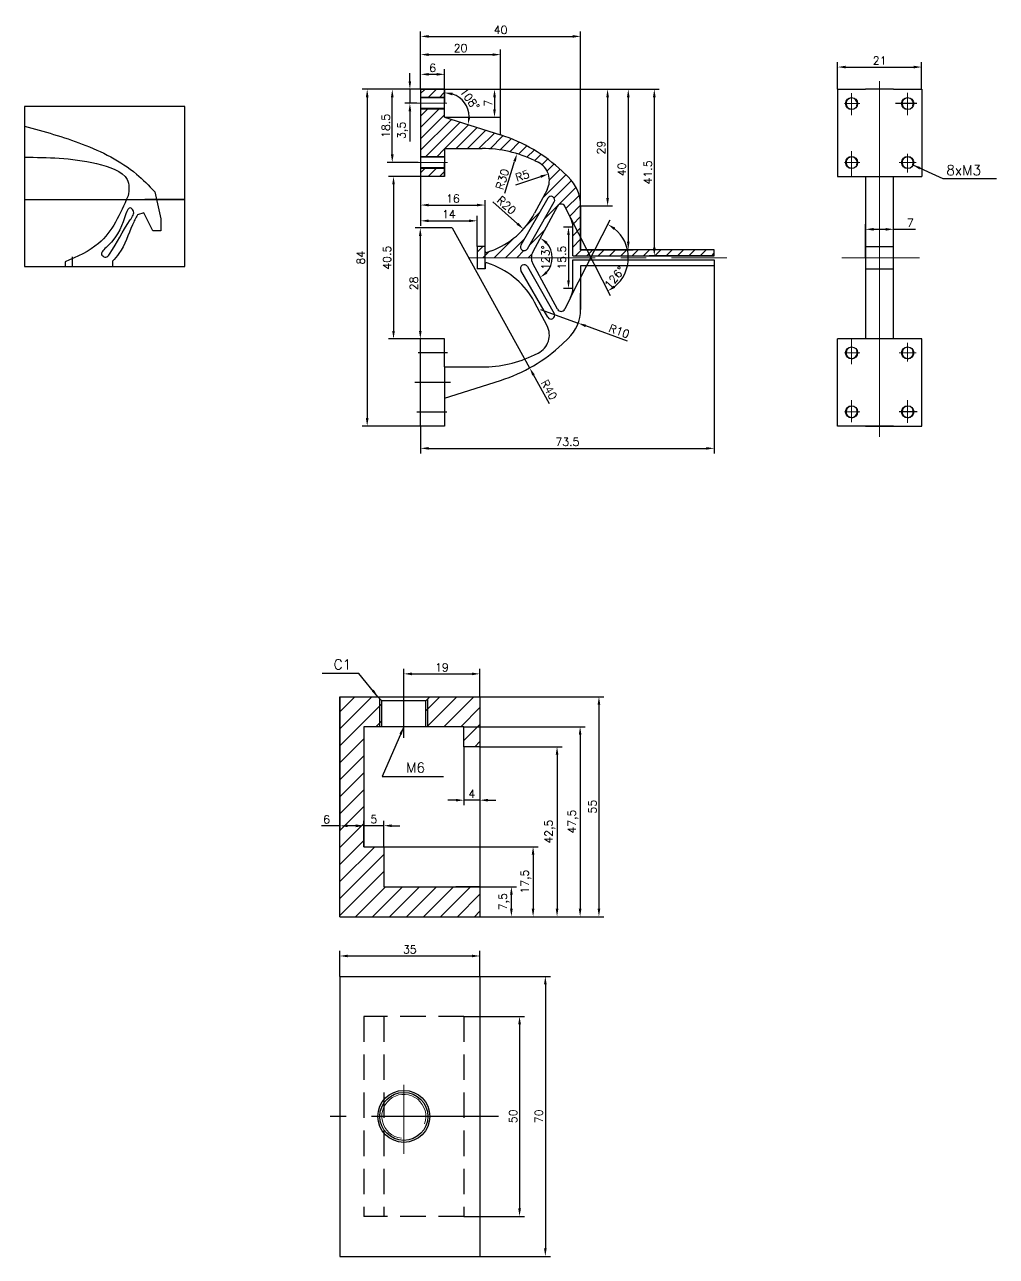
# Model space of a CAD drawing. Header units: millimetres. Extents: x 1074 to 2018, y -350 to 867.
# Drawn here: x 1074.1 to 1316.9, y 545.8 to 853.7 of the extents above; entities that cross this region are included whole.
import ezdxf

# ---------------------------------------------------------------- set-up
doc = ezdxf.new("R2010")
doc.units = ezdxf.units.MM
for name, pattern in [('CENTER', [50.8, 31.75, -6.35, 6.35, -6.35]), ('CENTERX2', [101.6, 63.5, -12.7, 12.7, -12.7]), ('DASHED2', [9.525, 6.35, -3.175])]:
    doc.linetypes.add(name, pattern=pattern)
doc.styles.get("Standard").update_dxf_attribs({"font": 'txt', "bigfont": 'gbcbig.shx'})
doc.dimstyles.new('ISO-25', dxfattribs={"dimtxt": 2, "dimasz": 2, "dimexe": 1.25, "dimexo": 0, "dimtad": 1, "dimtxsty": 'Standard', "dimcen": 2.5, "dimadec": 0, "dimazin": 0, "dimtfac": 1, "dimtmove": 0, "dimatfit": 3, "dimfxl": 1, "dimarcsym": 0})

# ---------------------------------------------------------------- blocks, each defined once
blk = doc.blocks.new('*D42')
at = {"color": 0, "lineweight": -2}
for p, q in [((1173.04, 837.56), (1158.45, 837.56)), ((1159.7, 835.56), (1159.7, 755.34)), ((1173.04, 753.34), (1158.45, 753.34))]:
    blk.add_line(p, q, dxfattribs=at)
at = {"color": 0}
for points in [[(1159.36, 835.56), (1160.03, 835.56), (1159.7, 837.56)], [(1159.36, 755.34), (1160.03, 755.34), (1159.7, 753.34)]]:
    blk.add_solid(points, dxfattribs=at)
at = {"layer": 'Defpoints', "color": 0}
for p in [(1173.04, 837.56), (1159.7, 753.34), (1173.04, 753.34)]:
    blk.add_point(p, dxfattribs=at)
at = {"color": 0, "insert": (1158.07, 795.45), "char_height": 2, "attachment_point": 5, "rotation": 90}
blk.add_mtext('84', dxfattribs=at)
blk = doc.blocks.new('*D43')
at = {"color": 0, "lineweight": -2}
for p, q in [((1173.04, 815.75), (1165.02, 815.75)), ((1166.27, 813.75), (1166.27, 777.15)), ((1173.04, 775.15), (1165.02, 775.15))]:
    blk.add_line(p, q, dxfattribs=at)
at = {"color": 0}
for points in [[(1165.94, 813.75), (1166.61, 813.75), (1166.27, 815.75)], [(1165.94, 777.15), (1166.61, 777.15), (1166.27, 775.15)]]:
    blk.add_solid(points, dxfattribs=at)
at = {"layer": 'Defpoints', "color": 0}
for p in [(1173.04, 815.75), (1166.27, 775.15), (1173.04, 775.15)]:
    blk.add_point(p, dxfattribs=at)
at = {"color": 0, "insert": (1164.65, 795.45), "char_height": 2, "attachment_point": 5, "rotation": 90}
blk.add_mtext('40.5', dxfattribs=at)
blk = doc.blocks.new('*D44')
at = {"color": 0, "lineweight": -2}
for p, q in [((1170.36, 839.56), (1170.36, 841.56)), ((1173.04, 837.56), (1169.11, 837.56)), ((1170.36, 837.56), (1170.36, 834.06)), ((1172.1, 834.06), (1169.11, 834.06)), ((1170.36, 832.06), (1170.36, 824.47))]:
    blk.add_line(p, q, dxfattribs=at)
at = {"color": 0}
for points in [[(1170.03, 839.56), (1170.69, 839.56), (1170.36, 837.56)], [(1170.03, 832.06), (1170.69, 832.06), (1170.36, 834.06)]]:
    blk.add_solid(points, dxfattribs=at)
at = {"layer": 'Defpoints', "color": 0}
for p in [(1173.04, 837.56), (1170.36, 834.06), (1172.1, 834.06)]:
    blk.add_point(p, dxfattribs=at)
at = {"color": 0, "insert": (1168.57, 827.27), "char_height": 2, "attachment_point": 5, "rotation": 90}
blk.add_mtext('3,5', dxfattribs=at)
blk = doc.blocks.new('*D45')
at = {"color": 0, "lineweight": -2}
for p, q in [((1173.04, 837.56), (1164.71, 837.56)), ((1165.96, 821.25), (1165.96, 835.56)), ((1172.44, 819.25), (1164.71, 819.25))]:
    blk.add_line(p, q, dxfattribs=at)
at = {"color": 0}
for points in [[(1165.63, 835.56), (1166.3, 835.56), (1165.96, 837.56)], [(1165.63, 821.25), (1166.3, 821.25), (1165.96, 819.25)]]:
    blk.add_solid(points, dxfattribs=at)
at = {"layer": 'Defpoints', "color": 0}
for p in [(1165.96, 837.56), (1173.04, 837.56), (1172.44, 819.25)]:
    blk.add_point(p, dxfattribs=at)
at = {"color": 0, "insert": (1164.34, 828.4), "char_height": 2, "attachment_point": 5, "rotation": 90}
blk.add_mtext('18.5', dxfattribs=at)
blk = doc.blocks.new('*D46')
at = {"color": 0, "lineweight": -2}
blk.add_line((1194.12, 811.62), (1196.53, 819.54), dxfattribs=at)
at = {"color": 0}
blk.add_solid([(1196.21, 819.64), (1196.85, 819.44), (1197.11, 821.45)], dxfattribs=at)
at = {"layer": 'Defpoints', "color": 0}
for p in [(1197.11, 821.45), (1188.39, 792.75)]:
    blk.add_point(p, dxfattribs=at)
at = {"color": 0, "insert": (1193.47, 815.08), "char_height": 2, "attachment_point": 5, "rotation": 73.0969}
blk.add_mtext('R30', dxfattribs=at)
blk = doc.blocks.new('*D47')
at = {"color": 0, "lineweight": -2}
blk.add_line((1196.8, 813.69), (1203.06, 815.73), dxfattribs=at)
at = {"color": 0}
blk.add_solid([(1202.96, 816.04), (1203.16, 815.41), (1204.96, 816.35)], dxfattribs=at)
at = {"layer": 'Defpoints', "color": 0}
for p in [(1204.96, 816.35), (1200.21, 814.8)]:
    blk.add_point(p, dxfattribs=at)
at = {"color": 0, "insert": (1198.47, 815.94), "char_height": 2, "attachment_point": 5, "rotation": 18.0246}
blk.add_mtext('R5', dxfattribs=at)
blk = doc.blocks.new('*D48')
at = {"color": 0, "lineweight": -2}
blk.add_line((1191.09, 809.44), (1197.24, 803.94), dxfattribs=at)
at = {"color": 0}
blk.add_solid([(1197.46, 804.19), (1197.02, 803.69), (1198.73, 802.6)], dxfattribs=at)
at = {"layer": 'Defpoints', "color": 0}
for p in [(1183.83, 815.95), (1198.73, 802.6)]:
    blk.add_point(p, dxfattribs=at)
at = {"color": 0, "insert": (1194.5, 808.57), "char_height": 2, "attachment_point": 5, "rotation": 318.1546}
blk.add_mtext('R20', dxfattribs=at)
blk = doc.blocks.new('*D49')
at = {"color": 0, "lineweight": -2}
for p, q in [((1173.04, 837.56), (1173.04, 842.54)), ((1175.04, 841.29), (1177.04, 841.29)), ((1179.04, 837.56), (1179.04, 842.54))]:
    blk.add_line(p, q, dxfattribs=at)
at = {"color": 0}
for points in [[(1175.04, 841.62), (1175.04, 840.96), (1173.04, 841.29)], [(1177.04, 841.62), (1177.04, 840.96), (1179.04, 841.29)]]:
    blk.add_solid(points, dxfattribs=at)
at = {"layer": 'Defpoints', "color": 0}
for p in [(1179.04, 841.29), (1173.04, 837.56), (1179.04, 837.56)]:
    blk.add_point(p, dxfattribs=at)
at = {"color": 0, "insert": (1176.04, 842.91), "char_height": 2, "attachment_point": 5}
blk.add_mtext('6', dxfattribs=at)
blk = doc.blocks.new('*D50')
at = {"color": 0, "lineweight": -2}
for p, q in [((1173.04, 837.56), (1173.04, 847.47)), ((1193.01, 826.13), (1193.01, 847.47)), ((1175.04, 846.22), (1191.01, 846.22))]:
    blk.add_line(p, q, dxfattribs=at)
at = {"color": 0}
for points in [[(1175.04, 846.55), (1175.04, 845.88), (1173.04, 846.22)], [(1191.01, 846.55), (1191.01, 845.88), (1193.01, 846.22)]]:
    blk.add_solid(points, dxfattribs=at)
at = {"layer": 'Defpoints', "color": 0}
for p in [(1193.01, 846.22), (1173.04, 837.56), (1193.01, 826.13)]:
    blk.add_point(p, dxfattribs=at)
at = {"color": 0, "insert": (1183.02, 847.84), "char_height": 2, "attachment_point": 5}
blk.add_mtext('20', dxfattribs=at)
blk = doc.blocks.new('*D51')
at = {"color": 0, "lineweight": -2}
for p, q in [((1173.04, 837.56), (1173.04, 852.03)), ((1175.04, 850.78), (1211.02, 850.78)), ((1213.02, 797.45), (1213.02, 852.03))]:
    blk.add_line(p, q, dxfattribs=at)
at = {"color": 0}
for points in [[(1175.04, 851.11), (1175.04, 850.44), (1173.04, 850.78)], [(1211.02, 851.11), (1211.02, 850.44), (1213.02, 850.78)]]:
    blk.add_solid(points, dxfattribs=at)
at = {"layer": 'Defpoints', "color": 0}
for p in [(1213.02, 850.78), (1173.04, 837.56), (1213.02, 797.45)]:
    blk.add_point(p, dxfattribs=at)
at = {"color": 0, "insert": (1193.03, 852.4), "char_height": 2, "attachment_point": 5}
blk.add_mtext('40', dxfattribs=at)
blk = doc.blocks.new('*D52')
at = {"color": 0, "lineweight": -2}
for p, q in [((1246.39, 793.45), (1246.39, 746.54)), ((1173.04, 753.34), (1173.04, 746.54)), ((1175.04, 747.79), (1244.39, 747.79))]:
    blk.add_line(p, q, dxfattribs=at)
at = {"color": 0}
for points in [[(1175.04, 748.12), (1175.04, 747.46), (1173.04, 747.79)], [(1244.39, 748.12), (1244.39, 747.46), (1246.39, 747.79)]]:
    blk.add_solid(points, dxfattribs=at)
at = {"layer": 'Defpoints', "color": 0}
for p in [(1246.39, 793.45), (1173.04, 753.34), (1246.39, 747.79)]:
    blk.add_point(p, dxfattribs=at)
at = {"color": 0, "insert": (1209.72, 749.42), "char_height": 2, "attachment_point": 5}
blk.add_mtext('73.5', dxfattribs=at)
blk = doc.blocks.new('*D53')
at = {"color": 0, "lineweight": -2}
for p, q in [((1180.92, 802.9), (1200.27, 767.9)), ((1205.22, 758.92), (1201.23, 766.15))]:
    blk.add_line(p, q, dxfattribs=at)
at = {"color": 0}
blk.add_solid([(1201.52, 766.31), (1200.94, 765.98), (1200.27, 767.9)], dxfattribs=at)
at = {"layer": 'Defpoints', "color": 0}
for p in [(1180.92, 802.9), (1200.27, 767.9)]:
    blk.add_point(p, dxfattribs=at)
at = {"color": 0, "insert": (1205.13, 762.45), "char_height": 2, "attachment_point": 5, "rotation": 298.9301}
blk.add_mtext('R40', dxfattribs=at)
blk = doc.blocks.new('*D54')
at = {"color": 0, "lineweight": -2}
for p, q in [((1203.02, 782.52), (1212.41, 779.09)), ((1224.72, 774.58), (1214.29, 778.4))]:
    blk.add_line(p, q, dxfattribs=at)
at = {"color": 0}
blk.add_solid([(1214.41, 778.71), (1214.18, 778.09), (1212.41, 779.09)], dxfattribs=at)
at = {"layer": 'Defpoints', "color": 0}
for p in [(1203.02, 782.52), (1212.41, 779.09)]:
    blk.add_point(p, dxfattribs=at)
at = {"color": 0, "insert": (1222.66, 777.07), "char_height": 2, "attachment_point": 5, "rotation": 339.9177}
blk.add_mtext('R10', dxfattribs=at)
blk = doc.blocks.new('*D55')
at = {"color": 0, "lineweight": -2}
blk.add_arc((1179.04, 830.56), 6.12, 1.2156, 71.1855, dxfattribs=at)
at = {"color": 0}
for points in [[(1180.96, 836.02), (1181.07, 836.68), (1179.04, 836.68)], [(1185.49, 830.64), (1184.83, 830.74), (1184.87, 828.71)]]:
    blk.add_solid(points, dxfattribs=at)
at = {"layer": 'Defpoints', "color": 0}
for p in [(1179.04, 837.56), (1184.85, 832.48), (1179.04, 830.56), (1179.04, 830.56), (1193.01, 826.13)]:
    blk.add_point(p, dxfattribs=at)
at = {"color": 0, "insert": (1185.29, 835.13), "char_height": 2, "attachment_point": 5, "rotation": 306.2006}
blk.add_mtext('108°', dxfattribs=at)
blk = doc.blocks.new('*D56')
at = {"color": 0, "lineweight": -2}
blk.add_arc((1200.28, 795.45), 5.62, 318.92, 41.08, dxfattribs=at)
at = {"color": 0}
for points in [[(1204.31, 798.89), (1204.72, 799.41), (1202.95, 800.4)], [(1204.72, 791.5), (1204.31, 792.02), (1202.95, 790.51)]]:
    blk.add_solid(points, dxfattribs=at)
at = {"layer": 'Defpoints', "color": 0}
for p in [(1207.26, 808.35), (1201.05, 796.88), (1201.05, 794.02), (1205.54, 793.48), (1207.26, 782.55)]:
    blk.add_point(p, dxfattribs=at)
at = {"color": 0, "insert": (1204.27, 795.45), "char_height": 2, "attachment_point": 5, "rotation": 90}
blk.add_mtext('123°', dxfattribs=at)
blk = doc.blocks.new('*D57')
at = {"color": 0, "lineweight": -2}
for p, q in [((1179.04, 837.56), (1192.75, 837.56)), ((1191.5, 835.56), (1191.5, 832.56)), ((1179.04, 830.56), (1192.75, 830.56))]:
    blk.add_line(p, q, dxfattribs=at)
at = {"color": 0}
for points in [[(1191.17, 835.56), (1191.84, 835.56), (1191.5, 837.56)], [(1191.17, 832.56), (1191.84, 832.56), (1191.5, 830.56)]]:
    blk.add_solid(points, dxfattribs=at)
at = {"layer": 'Defpoints', "color": 0}
for p in [(1179.04, 837.56), (1179.04, 830.56), (1191.5, 830.56)]:
    blk.add_point(p, dxfattribs=at)
at = {"color": 0, "insert": (1189.88, 834.06), "char_height": 2, "attachment_point": 5, "rotation": 90}
blk.add_mtext('7', dxfattribs=at)
blk = doc.blocks.new('*D60')
at = {"color": 0, "lineweight": -2}
for p, q in [((1173.04, 837.56), (1232.67, 837.56)), ((1231.42, 835.56), (1231.42, 797.95)), ((1246.39, 795.95), (1230.17, 795.95))]:
    blk.add_line(p, q, dxfattribs=at)
at = {"color": 0}
for points in [[(1231.09, 835.56), (1231.76, 835.56), (1231.42, 837.56)], [(1231.09, 797.95), (1231.76, 797.95), (1231.42, 795.95)]]:
    blk.add_solid(points, dxfattribs=at)
at = {"layer": 'Defpoints', "color": 0}
for p in [(1173.04, 837.56), (1231.42, 795.95), (1246.39, 795.95)]:
    blk.add_point(p, dxfattribs=at)
at = {"color": 0, "insert": (1229.8, 816.75), "char_height": 2, "attachment_point": 5, "rotation": 90}
blk.add_mtext('41.5', dxfattribs=at)
blk = doc.blocks.new('*D61')
at = {"color": 0, "lineweight": -2}
for p, q in [((1179.04, 837.56), (1221, 837.56)), ((1219.75, 835.56), (1219.75, 810.38)), ((1213.02, 808.38), (1221, 808.38))]:
    blk.add_line(p, q, dxfattribs=at)
at = {"color": 0}
for points in [[(1219.42, 835.56), (1220.09, 835.56), (1219.75, 837.56)], [(1219.42, 810.38), (1220.09, 810.38), (1219.75, 808.38)]]:
    blk.add_solid(points, dxfattribs=at)
at = {"layer": 'Defpoints', "color": 0}
for p in [(1179.04, 837.56), (1213.02, 808.38), (1219.75, 808.38)]:
    blk.add_point(p, dxfattribs=at)
at = {"color": 0, "insert": (1218.13, 822.97), "char_height": 2, "attachment_point": 5, "rotation": 90}
blk.add_mtext('29', dxfattribs=at)
blk = doc.blocks.new('*D62')
at = {"color": 0, "lineweight": -2}
for p, q in [((1179.04, 837.56), (1226.17, 837.56)), ((1224.92, 835.56), (1224.92, 799.45)), ((1213.02, 797.45), (1226.17, 797.45))]:
    blk.add_line(p, q, dxfattribs=at)
at = {"color": 0}
for points in [[(1224.59, 835.56), (1225.25, 835.56), (1224.92, 837.56)], [(1224.59, 799.45), (1225.25, 799.45), (1224.92, 797.45)]]:
    blk.add_solid(points, dxfattribs=at)
at = {"layer": 'Defpoints', "color": 0}
for p in [(1179.04, 837.56), (1213.02, 797.45), (1224.92, 797.45)]:
    blk.add_point(p, dxfattribs=at)
at = {"color": 0, "insert": (1223.3, 817.5), "char_height": 2, "attachment_point": 5, "rotation": 90}
blk.add_mtext('40', dxfattribs=at)
blk = doc.blocks.new('*D63')
at = {"color": 0, "lineweight": -2}
for p, q in [((1173.04, 815.75), (1173.04, 803.42)), ((1175.04, 804.67), (1185.15, 804.67)), ((1187.15, 798.25), (1187.15, 805.92))]:
    blk.add_line(p, q, dxfattribs=at)
at = {"color": 0}
for points in [[(1175.04, 805), (1175.04, 804.34), (1173.04, 804.67)], [(1185.15, 805), (1185.15, 804.34), (1187.15, 804.67)]]:
    blk.add_solid(points, dxfattribs=at)
at = {"layer": 'Defpoints', "color": 0}
for p in [(1173.04, 815.75), (1187.15, 804.67), (1187.15, 798.25)]:
    blk.add_point(p, dxfattribs=at)
at = {"color": 0, "insert": (1180.1, 806.3), "char_height": 2, "attachment_point": 5}
blk.add_mtext('14', dxfattribs=at)
blk = doc.blocks.new('*D64')
at = {"color": 0, "lineweight": -2}
for p, q in [((1173.04, 815.75), (1173.04, 807.36)), ((1189.15, 792.66), (1189.15, 809.86)), ((1175.04, 808.61), (1187.15, 808.61))]:
    blk.add_line(p, q, dxfattribs=at)
at = {"color": 0}
for points in [[(1175.04, 808.94), (1175.04, 808.28), (1173.04, 808.61)], [(1187.15, 808.94), (1187.15, 808.28), (1189.15, 808.61)]]:
    blk.add_solid(points, dxfattribs=at)
at = {"layer": 'Defpoints', "color": 0}
for p in [(1173.04, 815.75), (1189.15, 808.61), (1189.15, 792.66)]:
    blk.add_point(p, dxfattribs=at)
at = {"color": 0, "insert": (1181.1, 810.23), "char_height": 2, "attachment_point": 5}
blk.add_mtext('16', dxfattribs=at)
blk = doc.blocks.new('*D65')
at = {"color": 0, "lineweight": -2}
for p, q in [((1210.52, 805.39), (1220.38, 786)), ((1210.52, 785.51), (1220.38, 804.9))]:
    blk.add_line(p, q, dxfattribs=at)
blk.add_arc((1215.58, 795.45), 9.35, 309.2257, 50.7743, dxfattribs=at)
at = {"color": 0}
for points in [[(1221.31, 802.42), (1221.67, 802.97), (1219.81, 803.79)], [(1221.67, 787.93), (1221.31, 788.49), (1219.81, 787.12)]]:
    blk.add_solid(points, dxfattribs=at)
at = {"layer": 'Defpoints', "color": 0}
for p in [(1209.03, 808.33), (1210.52, 805.39), (1224.3, 798.81), (1210.52, 785.51), (1209.03, 782.58)]:
    blk.add_point(p, dxfattribs=at)
at = {"color": 0, "insert": (1221.5, 790.49), "char_height": 2, "attachment_point": 5, "rotation": 50.0633}
blk.add_mtext('126°', dxfattribs=at)
blk = doc.blocks.new('*D66')
at = {"color": 0, "lineweight": -2}
for p, q in [((1211.07, 803.12), (1208.73, 803.12)), ((1209.98, 801.12), (1209.98, 789.78)), ((1211.07, 787.78), (1208.73, 787.78))]:
    blk.add_line(p, q, dxfattribs=at)
at = {"color": 0}
for points in [[(1209.65, 801.12), (1210.31, 801.12), (1209.98, 803.12)], [(1209.65, 789.78), (1210.31, 789.78), (1209.98, 787.78)]]:
    blk.add_solid(points, dxfattribs=at)
at = {"layer": 'Defpoints', "color": 0}
for p in [(1211.07, 803.12), (1209.98, 787.78), (1211.07, 787.78)]:
    blk.add_point(p, dxfattribs=at)
at = {"color": 0, "insert": (1208.36, 795.45), "char_height": 2, "attachment_point": 5, "rotation": 90}
blk.add_mtext('15.5', dxfattribs=at)
blk = doc.blocks.new('*D67')
at = {"color": 0, "lineweight": -2}
for p, q in [((1180.92, 802.9), (1171.71, 802.9)), ((1172.96, 800.9), (1172.96, 777.15)), ((1173.04, 775.15), (1171.71, 775.15))]:
    blk.add_line(p, q, dxfattribs=at)
at = {"color": 0}
for points in [[(1172.63, 800.9), (1173.29, 800.9), (1172.96, 802.9)], [(1172.63, 777.15), (1173.29, 777.15), (1172.96, 775.15)]]:
    blk.add_solid(points, dxfattribs=at)
at = {"layer": 'Defpoints', "color": 0}
for p in [(1180.92, 802.9), (1172.96, 775.15), (1173.04, 775.15)]:
    blk.add_point(p, dxfattribs=at)
at = {"color": 0, "insert": (1171.33, 789.03), "char_height": 2, "attachment_point": 5, "rotation": 90}
blk.add_mtext('28', dxfattribs=at)
blk = doc.blocks.new('*D68')
at = {"color": 0, "lineweight": -2}
for p, q in [((1277.21, 837.56), (1277.21, 844.36)), ((1298.21, 837.56), (1298.21, 844.36)), ((1279.21, 843.11), (1296.21, 843.11))]:
    blk.add_line(p, q, dxfattribs=at)
at = {"color": 0}
for points in [[(1279.21, 843.44), (1279.21, 842.78), (1277.21, 843.11)], [(1296.21, 843.44), (1296.21, 842.78), (1298.21, 843.11)]]:
    blk.add_solid(points, dxfattribs=at)
at = {"layer": 'Defpoints', "color": 0}
for p in [(1298.21, 843.11), (1277.21, 837.56), (1298.21, 837.56)]:
    blk.add_point(p, dxfattribs=at)
at = {"color": 0, "insert": (1287.71, 844.74), "char_height": 2, "attachment_point": 5}
blk.add_mtext('21', dxfattribs=at)
blk = doc.blocks.new('*D69')
at = {"color": 0, "lineweight": -2}
for p, q in [((1284.21, 795.45), (1284.21, 803.8)), ((1291.21, 795.45), (1291.21, 803.8)), ((1286.21, 802.55), (1289.21, 802.55)), ((1291.21, 802.55), (1296.68, 802.55))]:
    blk.add_line(p, q, dxfattribs=at)
at = {"color": 0}
for points in [[(1286.21, 802.88), (1286.21, 802.21), (1284.21, 802.55)], [(1289.21, 802.88), (1289.21, 802.21), (1291.21, 802.55)]]:
    blk.add_solid(points, dxfattribs=at)
at = {"layer": 'Defpoints', "color": 0}
for p in [(1291.21, 802.55), (1284.21, 795.45), (1291.21, 795.45)]:
    blk.add_point(p, dxfattribs=at)
at = {"color": 0, "insert": (1295.38, 804.17), "char_height": 2, "attachment_point": 5}
blk.add_mtext('7', dxfattribs=at)
blk = doc.blocks.new('*D70')
at = {"color": 0, "lineweight": -2}
for p, q in [((1152.85, 615.79), (1152.85, 622.13)), ((1187.85, 615.79), (1187.85, 622.13)), ((1154.85, 620.88), (1185.85, 620.88))]:
    blk.add_line(p, q, dxfattribs=at)
at = {"color": 0}
for points in [[(1154.85, 621.22), (1154.85, 620.55), (1152.85, 620.88)], [(1185.85, 621.22), (1185.85, 620.55), (1187.85, 620.88)]]:
    blk.add_solid(points, dxfattribs=at)
at = {"layer": 'Defpoints', "color": 0}
for p in [(1187.85, 620.88), (1152.85, 615.79), (1187.85, 615.79)]:
    blk.add_point(p, dxfattribs=at)
at = {"color": 0, "insert": (1170.35, 622.51), "char_height": 2, "attachment_point": 5}
blk.add_mtext('35', dxfattribs=at)
blk = doc.blocks.new('*D71')
at = {"color": 0, "lineweight": -2}
for p, q in [((1187.85, 685.71), (1218.84, 685.71)), ((1217.59, 683.71), (1217.59, 632.71)), ((1187.85, 630.71), (1218.84, 630.71))]:
    blk.add_line(p, q, dxfattribs=at)
at = {"color": 0}
for points in [[(1217.26, 683.71), (1217.93, 683.71), (1217.59, 685.71)], [(1217.26, 632.71), (1217.93, 632.71), (1217.59, 630.71)]]:
    blk.add_solid(points, dxfattribs=at)
at = {"layer": 'Defpoints', "color": 0}
for p in [(1187.85, 685.71), (1187.85, 630.71), (1217.59, 630.71)]:
    blk.add_point(p, dxfattribs=at)
at = {"color": 0, "insert": (1215.97, 658.21), "char_height": 2, "attachment_point": 5, "rotation": 90}
blk.add_mtext('55', dxfattribs=at)
blk = doc.blocks.new('*D72')
at = {"color": 0, "lineweight": -2}
for p, q in [((1187.85, 638.21), (1196.97, 638.21)), ((1195.72, 632.71), (1195.72, 636.21)), ((1187.85, 630.71), (1196.97, 630.71))]:
    blk.add_line(p, q, dxfattribs=at)
at = {"color": 0}
for points in [[(1195.38, 636.21), (1196.05, 636.21), (1195.72, 638.21)], [(1195.38, 632.71), (1196.05, 632.71), (1195.72, 630.71)]]:
    blk.add_solid(points, dxfattribs=at)
at = {"layer": 'Defpoints', "color": 0}
for p in [(1187.85, 638.21), (1195.72, 638.21), (1187.85, 630.71)]:
    blk.add_point(p, dxfattribs=at)
at = {"color": 0, "insert": (1193.92, 634.46), "char_height": 2, "attachment_point": 5, "rotation": 90}
blk.add_mtext('7,5', dxfattribs=at)
blk = doc.blocks.new('*D73')
at = {"color": 0, "lineweight": -2}
for p, q in [((1187.85, 673.21), (1208.37, 673.21)), ((1207.12, 671.21), (1207.12, 632.71)), ((1187.85, 630.71), (1208.37, 630.71))]:
    blk.add_line(p, q, dxfattribs=at)
at = {"color": 0}
for points in [[(1206.79, 671.21), (1207.46, 671.21), (1207.12, 673.21)], [(1206.79, 632.71), (1207.46, 632.71), (1207.12, 630.71)]]:
    blk.add_solid(points, dxfattribs=at)
at = {"layer": 'Defpoints', "color": 0}
for p in [(1187.85, 673.21), (1187.85, 630.71), (1207.12, 630.71)]:
    blk.add_point(p, dxfattribs=at)
at = {"color": 0, "insert": (1205.33, 651.96), "char_height": 2, "attachment_point": 5, "rotation": 90}
blk.add_mtext('42,5', dxfattribs=at)
blk = doc.blocks.new('*D74')
at = {"color": 0, "lineweight": -2}
for p, q in [((1163.85, 648.21), (1202.39, 648.21)), ((1201.14, 646.21), (1201.14, 632.71)), ((1187.85, 630.71), (1202.39, 630.71))]:
    blk.add_line(p, q, dxfattribs=at)
at = {"color": 0}
for points in [[(1200.8, 646.21), (1201.47, 646.21), (1201.14, 648.21)], [(1200.8, 632.71), (1201.47, 632.71), (1201.14, 630.71)]]:
    blk.add_solid(points, dxfattribs=at)
at = {"layer": 'Defpoints', "color": 0}
for p in [(1163.85, 648.21), (1187.85, 630.71), (1201.14, 630.71)]:
    blk.add_point(p, dxfattribs=at)
at = {"color": 0, "insert": (1199.35, 639.46), "char_height": 2, "attachment_point": 5, "rotation": 90}
blk.add_mtext('17,5', dxfattribs=at)
blk = doc.blocks.new('*D75')
at = {"color": 0, "lineweight": -2}
for p, q in [((1183.85, 678.21), (1214.14, 678.21)), ((1212.89, 676.21), (1212.89, 632.71)), ((1187.85, 630.71), (1214.14, 630.71))]:
    blk.add_line(p, q, dxfattribs=at)
at = {"color": 0}
for points in [[(1212.56, 676.21), (1213.22, 676.21), (1212.89, 678.21)], [(1212.56, 632.71), (1213.22, 632.71), (1212.89, 630.71)]]:
    blk.add_solid(points, dxfattribs=at)
at = {"layer": 'Defpoints', "color": 0}
for p in [(1183.85, 678.21), (1187.85, 630.71), (1212.89, 630.71)]:
    blk.add_point(p, dxfattribs=at)
at = {"color": 0, "insert": (1211.1, 654.46), "char_height": 2, "attachment_point": 5, "rotation": 90}
blk.add_mtext('47,5', dxfattribs=at)
blk = doc.blocks.new('*D76')
at = {"color": 0, "lineweight": -2}
for p, q in [((1168.85, 688.98), (1168.85, 692.66)), ((1170.85, 691.41), (1185.85, 691.41)), ((1187.85, 685.71), (1187.85, 692.66))]:
    blk.add_line(p, q, dxfattribs=at)
at = {"color": 0}
for points in [[(1170.85, 691.74), (1170.85, 691.07), (1168.85, 691.41)], [(1185.85, 691.74), (1185.85, 691.07), (1187.85, 691.41)]]:
    blk.add_solid(points, dxfattribs=at)
at = {"layer": 'Defpoints', "color": 0}
for p in [(1187.85, 691.41), (1168.85, 688.98), (1187.85, 685.71)]:
    blk.add_point(p, dxfattribs=at)
at = {"color": 0, "insert": (1178.35, 693.03), "char_height": 2, "attachment_point": 5}
blk.add_mtext('19', dxfattribs=at)
blk = doc.blocks.new('*D77')
at = {"color": 0, "lineweight": -2}
for p, q in [((1183.85, 673.21), (1183.85, 658.58)), ((1187.85, 673.21), (1187.85, 658.58)), ((1181.85, 659.83), (1179.85, 659.83)), ((1187.85, 659.83), (1183.85, 659.83)), ((1189.85, 659.83), (1191.85, 659.83))]:
    blk.add_line(p, q, dxfattribs=at)
at = {"color": 0}
for points in [[(1181.85, 660.16), (1181.85, 659.5), (1183.85, 659.83)], [(1189.85, 660.16), (1189.85, 659.5), (1187.85, 659.83)]]:
    blk.add_solid(points, dxfattribs=at)
at = {"layer": 'Defpoints', "color": 0}
for p in [(1183.85, 673.21), (1187.85, 673.21), (1183.85, 659.83)]:
    blk.add_point(p, dxfattribs=at)
at = {"color": 0, "insert": (1185.85, 661.46), "char_height": 2, "attachment_point": 5}
blk.add_mtext('4', dxfattribs=at)
blk = doc.blocks.new('*D78')
at = {"color": 0, "lineweight": -2}
for p, q in [((1156.85, 653.45), (1154.85, 653.45)), ((1158.85, 648.21), (1158.85, 654.7)), ((1163.85, 653.45), (1158.85, 653.45)), ((1163.85, 648.21), (1163.85, 654.7)), ((1165.85, 653.45), (1167.85, 653.45))]:
    blk.add_line(p, q, dxfattribs=at)
at = {"color": 0}
for points in [[(1156.85, 653.78), (1156.85, 653.11), (1158.85, 653.45)], [(1165.85, 653.78), (1165.85, 653.11), (1163.85, 653.45)]]:
    blk.add_solid(points, dxfattribs=at)
at = {"layer": 'Defpoints', "color": 0}
for p in [(1158.85, 653.45), (1158.85, 648.21), (1163.85, 648.21)]:
    blk.add_point(p, dxfattribs=at)
at = {"color": 0, "insert": (1161.35, 655.07), "char_height": 2, "attachment_point": 5}
blk.add_mtext('5', dxfattribs=at)
blk = doc.blocks.new('*D79')
at = {"color": 0, "lineweight": -2}
for p, q in [((1152.85, 685.71), (1152.85, 652.16)), ((1152.85, 653.41), (1148.26, 653.41)), ((1156.85, 653.41), (1154.85, 653.41)), ((1158.85, 653.45), (1158.85, 652.16))]:
    blk.add_line(p, q, dxfattribs=at)
at = {"color": 0}
for points in [[(1154.85, 653.74), (1154.85, 653.08), (1152.85, 653.41)], [(1156.85, 653.74), (1156.85, 653.08), (1158.85, 653.41)]]:
    blk.add_solid(points, dxfattribs=at)
at = {"layer": 'Defpoints', "color": 0}
for p in [(1152.85, 685.71), (1152.85, 653.41), (1158.85, 653.45)]:
    blk.add_point(p, dxfattribs=at)
at = {"color": 0, "insert": (1149.56, 655.03), "char_height": 2, "attachment_point": 5}
blk.add_mtext('6', dxfattribs=at)
blk = doc.blocks.new('*D80')
at = {"color": 0, "lineweight": -2}
for p, q in [((1187.85, 605.79), (1199.01, 605.79)), ((1197.76, 603.79), (1197.76, 557.79)), ((1187.85, 555.79), (1199.01, 555.79))]:
    blk.add_line(p, q, dxfattribs=at)
at = {"color": 0}
for points in [[(1197.43, 603.79), (1198.1, 603.79), (1197.76, 605.79)], [(1197.43, 557.79), (1198.1, 557.79), (1197.76, 555.79)]]:
    blk.add_solid(points, dxfattribs=at)
at = {"layer": 'Defpoints', "color": 0}
for p in [(1187.85, 605.79), (1187.85, 555.79), (1197.76, 555.79)]:
    blk.add_point(p, dxfattribs=at)
at = {"color": 0, "insert": (1196.14, 580.79), "char_height": 2, "attachment_point": 5, "rotation": 90}
blk.add_mtext('50', dxfattribs=at)
blk = doc.blocks.new('*D81')
at = {"color": 0, "lineweight": -2}
for p, q in [((1187.85, 615.79), (1205.45, 615.79)), ((1204.2, 613.79), (1204.2, 547.79)), ((1187.85, 545.79), (1205.45, 545.79))]:
    blk.add_line(p, q, dxfattribs=at)
at = {"color": 0}
for points in [[(1203.87, 613.79), (1204.53, 613.79), (1204.2, 615.79)], [(1203.87, 547.79), (1204.53, 547.79), (1204.2, 545.79)]]:
    blk.add_solid(points, dxfattribs=at)
at = {"layer": 'Defpoints', "color": 0}
for p in [(1187.85, 615.79), (1187.85, 545.79), (1204.2, 545.79)]:
    blk.add_point(p, dxfattribs=at)
at = {"color": 0, "insert": (1202.57, 580.79), "char_height": 2, "attachment_point": 5, "rotation": 90}
blk.add_mtext('70', dxfattribs=at)

msp = doc.modelspace()

# ---------------------------------------------------------------- hatches: boundary and pattern name
h = msp.add_hatch()
h.set_pattern_fill('_USER', color=256, scale=2, angle=45, style=0, pattern_type=0)
h.set_pattern_definition([(45, (0, 0), (-1.4142136, 1.4142136), [])])
h.paths.add_polyline_path([(1179.04, 830.558), (1179.04, 832.558), (1173.04, 832.558), (1173.04, 820.748), (1179.04, 820.748), (1179.04, 822.748), (1188.386, 822.748, -0.1137726), (1201.52, 819.72), (1202.395, 819.294, -0.4246014), (1204.621, 812.452), (1201.49, 806.56, -0.1845846), (1190.728, 797.174), (1189.558, 796.743, -0.5215628), (1189.154, 797.025), (1189.154, 798.246), (1187.154, 798.246), (1187.154, 795.451), (1200.687, 795.451, -0.124708), (1201.049, 796.88), (1207.259, 808.349, -0.6045346), (1209.03, 808.326), (1210.523, 805.391, -0.1181285), (1211.066, 803.125), (1211.066, 795.951), (1246.39, 795.951), (1246.39, 797.451), (1213.022, 797.451), (1213.022, 804.323), (1213.022, 808.384, 0.2061935), (1209.892, 815.65), (1208.397, 817.063, 0.1130436), (1193.009, 826.127)])
h.paths.add_polyline_path([(1206.415, 809.41), (1199.72, 797.695, -1), (1198.095, 798.623), (1204.789, 810.339, -1)], flags=16)
h.paths.add_polyline_path([(1179.04, 832.558), (1179.04, 832.717), (1173.04, 832.717), (1173.04, 832.558)])
h.paths.add_polyline_path([(1179.04, 835.558), (1179.04, 837.558), (1173.04, 837.558), (1173.04, 835.558)])
h.paths.add_polyline_path([(1173.04, 835.558), (1173.04, 835.398), (1179.04, 835.398), (1179.04, 835.558)])
h.paths.add_polyline_path([(1179.04, 820.589), (1179.04, 820.748), (1173.04, 820.748), (1173.04, 820.589)], flags=17)
h.paths.add_polyline_path([(1173.04, 817.908), (1173.04, 817.748), (1179.04, 817.748), (1179.04, 817.908)], flags=17)
h.paths.add_polyline_path([(1173.04, 817.748), (1173.04, 815.748), (1179.04, 815.748), (1179.04, 817.748)], flags=17)
h = msp.add_hatch()
h.set_pattern_fill('_USER', color=256, scale=3, angle=45, style=0, pattern_type=0)
h.set_pattern_definition([(45, (0, 0), (-2.1213203, 2.1213203), [])])
h.paths.add_polyline_path([(1187.848, 685.707), (1175.348, 685.707), (1174.848, 685.207), (1174.848, 678.207), (1183.848, 678.207), (1183.848, 673.207), (1187.848, 673.207)])
h.paths.add_polyline_path([(1162.848, 685.207), (1162.348, 685.707), (1152.848, 685.707), (1152.848, 630.707), (1187.848, 630.707), (1187.848, 638.207), (1163.848, 638.207), (1163.848, 648.207), (1158.848, 648.207), (1158.848, 678.207), (1162.848, 678.207)])
h.paths.add_polyline_path([(1163.348, 684.707), (1162.848, 685.207), (1162.848, 678.207), (1163.348, 678.207)], flags=17)
h.paths.add_polyline_path([(1174.848, 685.207), (1174.348, 684.707), (1174.348, 678.207), (1174.848, 678.207)], flags=17)

# ---------------------------------------------------------------- linework, layer by layer
at = {"lineweight": 30}
for p, q in [((1179.04, 837.558), (1173.04, 837.558)), ((1173.04, 837.558), (1173.04, 815.748)), ((1179.04, 830.558), (1179.04, 837.558)), ((1277.213, 837.558), (1284.213, 837.558)), ((1277.213, 837.558), (1277.213, 815.748)), ((1291.213, 837.558), (1284.213, 837.558)), ((1291.213, 837.558), (1298.213, 837.558)), ((1298.213, 837.558), (1298.213, 815.748)), ((1179.04, 835.398), (1173.04, 835.398)), ((1179.04, 832.717), (1173.04, 832.717)), ((1179.04, 830.558), (1193.009, 826.127)), ((1179.04, 822.748), (1188.386, 822.748)), ((1179.04, 822.748), (1179.04, 815.748)), ((1179.04, 820.589), (1173.04, 820.589)), ((1179.04, 815.748), (1179.04, 819.248)), ((1201.52, 819.72), (1202.395, 819.294)), ((1179.04, 817.908), (1173.04, 817.908)), ((1208.397, 817.063), (1209.892, 815.65)), ((1179.04, 815.748), (1173.04, 815.748)), ((1277.213, 815.748), (1298.213, 815.748)), ((1284.213, 815.748), (1284.213, 775.155)), ((1291.213, 775.155), (1291.213, 815.748)), ((1204.789, 810.339), (1198.095, 798.623)), ((1204.621, 812.452), (1201.49, 806.56)), ((1199.72, 797.695), (1206.415, 809.41)), ((1207.259, 808.349), (1201.049, 796.88)), ((1210.523, 805.391), (1209.03, 808.326)), ((1213.022, 808.384), (1213.022, 804.323)), ((1213.022, 804.323), (1213.022, 797.451)), ((1211.066, 795.951), (1211.066, 803.125)), ((1189.154, 798.246), (1187.154, 798.246)), ((1187.154, 798.246), (1187.154, 792.657)), ((1189.154, 797.025), (1189.154, 798.246)), ((1284.213, 798.246), (1291.213, 798.246)), ((1190.728, 797.174), (1189.558, 796.743)), ((1211.066, 787.778), (1211.066, 794.951)), ((1246.39, 797.451), (1213.022, 797.451)), ((1246.39, 795.951), (1246.39, 797.451)), ((1246.39, 794.951), (1246.39, 793.451)), ((1189.154, 792.657), (1187.154, 792.657)), ((1189.154, 793.878), (1189.154, 792.657)), ((1190.728, 793.729), (1189.558, 794.159)), ((1204.789, 780.564), (1198.095, 792.279)), ((1199.72, 793.208), (1206.415, 781.493)), ((1207.259, 782.553), (1201.049, 794.023)), ((1246.39, 793.451), (1213.022, 793.451)), ((1213.022, 793.451), (1213.022, 786.58)), ((1284.213, 792.657), (1291.213, 792.657)), ((1210.523, 785.512), (1209.03, 782.576)), ((1213.022, 782.519), (1213.022, 786.58)), ((1204.621, 778.45), (1201.49, 784.342)), ((1179.04, 775.155), (1173.04, 775.155)), ((1173.04, 753.345), (1173.04, 775.155)), ((1179.04, 768.155), (1179.04, 775.155)), ((1208.397, 773.839), (1209.892, 775.253)), ((1277.213, 753.345), (1277.213, 775.155)), ((1298.213, 775.155), (1277.213, 775.155)), ((1298.213, 753.345), (1298.213, 775.155)), ((1201.52, 771.182), (1202.395, 771.609)), ((1179.04, 768.155), (1188.386, 768.155)), ((1179.04, 768.155), (1179.04, 760.345)), ((1179.04, 760.345), (1193.009, 764.776)), ((1179.04, 760.345), (1179.04, 753.345)), ((1179.04, 753.345), (1173.04, 753.345)), ((1284.213, 753.345), (1277.213, 753.345)), ((1284.213, 753.345), (1291.213, 753.345)), ((1291.213, 753.345), (1284.213, 753.345)), ((1291.213, 753.345), (1298.213, 753.345)), ((1152.848, 630.707), (1152.848, 685.707)), ((1152.848, 685.707), (1162.348, 685.707)), ((1162.348, 685.707), (1187.848, 685.707)), ((1163.348, 684.707), (1162.348, 685.707)), ((1163.348, 678.207), (1163.348, 684.707)), ((1174.348, 684.707), (1163.348, 684.707)), ((1174.348, 684.707), (1175.348, 685.707)), ((1174.348, 678.207), (1174.348, 684.707)), ((1187.848, 685.707), (1187.848, 673.207)), ((1183.848, 678.207), (1158.848, 678.207)), ((1158.848, 678.207), (1158.848, 648.207)), ((1158.848, 678.207), (1158.848, 663.207)), ((1183.848, 673.207), (1183.848, 678.207)), ((1187.848, 673.207), (1183.848, 673.207)), ((1187.848, 673.207), (1187.848, 638.207)), ((1158.848, 648.207), (1163.848, 648.207)), ((1163.848, 648.207), (1163.848, 638.207)), ((1163.848, 638.207), (1187.848, 638.207)), ((1187.848, 638.207), (1181.848, 638.207)), ((1187.848, 638.207), (1187.848, 630.707)), ((1152.848, 630.707), (1187.848, 630.707)), ((1152.848, 615.789), (1152.848, 545.789)), ((1152.848, 615.789), (1187.848, 615.789)), ((1187.848, 615.789), (1187.848, 545.789)), ((1152.848, 545.789), (1187.848, 545.789))]:
    msp.add_line(p, q, dxfattribs=at)
for p, q in [((1179.04, 837.558), (1179.04, 834.058)), ((1074.126, 833.264), (1074.126, 793.264)), ((1114.126, 833.264), (1074.126, 833.264)), ((1114.126, 793.264), (1114.126, 833.264)), ((1297.016, 833.988), (1291.709, 833.988)), ((1074.126, 810.023), (1114.126, 810.023)), ((1114.126, 810.023), (1104.126, 810.023)), ((1106.636, 811.924), (1108.107, 805.185)), ((1103.863, 806.636), (1102.348, 806.166)), ((1106.151, 802.135), (1103.863, 806.636)), ((1108.107, 805.185), (1108.107, 802.135)), ((1108.107, 802.135), (1106.151, 802.135)), ((1085.987, 795.627), (1085.987, 793.264)), ((1096.051, 794.547), (1096.051, 793.264)), ((1074.126, 793.264), (1114.126, 793.264)), ((1084.24, 794.41), (1084.24, 793.264)), ((1213.022, 793.451), (1213.022, 782.519)), ((1297.101, 756.915), (1292.578, 756.915)), ((1168.848, 675.412), (1168.848, 688.978)), ((1162.848, 678.207), (1162.848, 685.207)), ((1174.848, 678.207), (1174.848, 685.207)), ((1183.848, 605.789), (1187.848, 605.789)), ((1183.848, 555.789), (1187.848, 555.789)), ((1187.848, 555.789), (1187.848, 545.789))]:
    msp.add_line(p, q)
at = {"lineweight": 5}
for p, q in [((1287.713, 839.593), (1287.713, 750.691)), ((1179.04, 835.558), (1173.04, 835.558)), ((1280.713, 836.557), (1280.713, 831.075)), ((1294.713, 836.696), (1294.713, 831.04)), ((1179.04, 832.558), (1173.04, 832.558)), ((1278.96, 833.988), (1282.77, 833.988)), ((1179.04, 820.748), (1173.04, 820.748)), ((1278.892, 819.248), (1282.772, 819.248)), ((1280.713, 822.041), (1280.713, 815.748)), ((1292.595, 819.248), (1296.801, 819.248)), ((1294.713, 821.44), (1294.713, 816.727)), ((1179.04, 817.748), (1173.04, 817.748)), ((1278.265, 795.451), (1297.699, 795.451)), ((1280.713, 768.862), (1280.713, 775.155)), ((1294.713, 769.462), (1294.713, 774.176)), ((1278.892, 771.655), (1282.772, 771.655)), ((1292.595, 771.655), (1296.801, 771.655)), ((1280.713, 754.346), (1280.713, 759.828)), ((1294.713, 754.207), (1294.713, 759.863)), ((1278.96, 756.915), (1282.77, 756.915))]:
    msp.add_line(p, q, dxfattribs=at)
at = {"linetype": 'CENTER', "lineweight": 9}
for p, q in [((1179.59, 834.058), (1172.098, 834.058)), ((1179.764, 819.248), (1172.435, 819.248))]:
    msp.add_line(p, q, dxfattribs=at)
at = {"linetype": 'CENTER', "lineweight": 5}
for p, q in [((1184.92, 795.451), (1249.576, 795.451)), ((1168.848, 588.681), (1168.848, 571.461))]:
    msp.add_line(p, q, dxfattribs=at)
at = {"linetype": 'CENTERX2', "lineweight": 30}
for p, q in [((1211.066, 795.951), (1246.39, 795.951)), ((1211.066, 794.951), (1246.39, 794.951))]:
    msp.add_line(p, q, dxfattribs=at)
at = {"linetype": 'CENTER'}
for p, q in [((1179.764, 771.655), (1172.435, 771.655)), ((1180.537, 764.25), (1171.559, 764.25)), ((1179.59, 756.845), (1172.098, 756.845)), ((1192.517, 580.789), (1150.439, 580.789))]:
    msp.add_line(p, q, dxfattribs=at)
at = {"linetype": 'DASHED2'}
for p, q in [((1158.848, 605.789), (1158.848, 555.789)), ((1183.848, 605.789), (1158.848, 605.789)), ((1163.848, 605.789), (1163.848, 555.789)), ((1183.848, 605.789), (1183.848, 555.789)), ((1183.848, 555.789), (1158.848, 555.789))]:
    msp.add_line(p, q, dxfattribs=at)
at = {"lineweight": 30}
for centre, radius in [((1280.713, 833.988), 1.5), ((1294.713, 833.988), 1.5), ((1280.713, 819.248), 1.5), ((1294.713, 819.248), 1.5), ((1280.713, 771.655), 1.5), ((1294.713, 771.655), 1.5), ((1280.713, 756.915), 1.5), ((1294.713, 756.915), 1.5), ((1168.848, 580.789), 6.5), ((1168.848, 580.789), 6)]:
    msp.add_circle(centre, radius, dxfattribs=at)
for centre, radius, start, end in [((1280.713, 833.988), 1.4, 334.47802, 253.37957), ((1294.713, 833.988), 1.4, 334.47802, 253.37957), ((1180.915, 787.999), 40, 46.60294, 72.40111), ((1188.386, 792.748), 30, 64.03687, 90), ((1200.206, 814.799), 5, 332.01229, 64.03687), ((1280.713, 819.248), 1.4, 334.47802, 253.37957), ((1294.713, 819.248), 1.4, 334.47802, 253.37957), ((1203.022, 808.384), 10, 0, 46.60294), ((1205.602, 809.874), 0.936, 330.25428, 150.25428), ((1208.139, 807.873), 1, 26.94818, 151.56583), ((1183.829, 815.946), 20, 290.17948, 332.01229), ((1206.066, 803.125), 5, 0, 26.94818), ((1198.907, 798.159), 0.936, 150.25428, 330.25428), ((1189.454, 797.025), 0.3, 180, 290.17948), ((1203.687, 795.451), 3, 151.56583, 208.43417), ((1189.454, 793.878), 0.3, 69.82052, 180), ((1183.829, 774.957), 20, 27.98771, 69.82052), ((1198.907, 792.744), 0.936, 29.74572, 209.74572), ((1206.066, 787.778), 5, 333.05182, 0), ((1208.139, 783.03), 1, 208.43417, 333.05182), ((1203.022, 782.519), 10, 313.39706, 0), ((1205.602, 781.028), 0.936, 209.74572, 29.74572), ((1200.206, 776.104), 5, 295.96313, 27.98771), ((1180.915, 802.904), 40, 287.59889, 313.39706), ((1280.713, 771.655), 1.4, 106.62043, 25.52198), ((1294.713, 771.655), 1.4, 106.62043, 25.52198), ((1188.386, 798.155), 30, 270, 295.96313), ((1280.713, 756.915), 1.4, 106.62043, 25.52198), ((1294.713, 756.915), 1.4, 106.62043, 25.52198)]:
    msp.add_arc(centre, radius, start, end, dxfattribs=at)
msp.add_arc((1104.126, 810.023), 4.633, 180, 182.34081)
at = {"lineweight": 5}
msp.add_arc((1168.848, 580.789), 5.5, 339.81339, 263.56793, dxfattribs=at)
for points in [[(1074.126, 828.37), (1088.53, 823.854), (1102.027, 816.369), (1106.636, 811.924)], [(1099.431, 806.375), (1100.552, 807.909), (1101.235, 807.276), (1100.498, 804.913), (1095.314, 796.349), (1094.417, 795.57), (1093.443, 796.076), (1094.807, 798.334), (1099.431, 806.375)]]:
    msp.add_spline(points, degree=3)
for points, knots in [([(1074.126, 820.561), (1079.804, 820.53), (1088.186, 820.485), (1100.407, 816.59), (1100.28, 812.451), (1099.949, 810.887)], [0, 0, 0, 0, 18.0552788, 26.6485055, 31.1745131, 31.1745131, 31.1745131, 31.1745131]), ([(1099.949, 810.887), (1098.023, 806.376), (1094.655, 798.935), (1087.241, 795.714), (1084.24, 794.41)], [0.8150089, 0.8150089, 0.8150089, 0.8150089, 14.8203308, 24.3475912, 24.3475912, 24.3475912, 24.3475912]), ([(1102.348, 806.166), (1101.89, 805.364), (1100.2, 802.205), (1098.982, 797.792), (1096.621, 795.178), (1096.051, 794.547)], [2.2751202, 2.2751202, 2.2751202, 2.2751202, 5.0462808, 13.017937, 15.5525434, 15.5525434, 15.5525434, 15.5525434])]:
    msp.add_open_spline(points, degree=3, knots=knots)

# ---------------------------------------------------------------- texts
at = {"char_height": 2.5, "attachment_point": 1}
for s, insert, width in [('8xM3', (1304.382, 818.585), 11.2635), ('C1', (1151.31, 695.017), 8.28656), ('M6', (1169.434, 669.225), 7.70167)]:
    msp.add_mtext(s, dxfattribs=dict(at, insert=insert, width=width))

# ---------------------------------------------------------------- dimensions: what is measured, and where the dimension line sits
for base, p1, p2, text, picture, middle in [((1213.022, 850.776), (1173.04, 837.558), (1213.022, 797.451), '40', '*D51', (1193.031, 852.401)), ((1193.009, 846.216), (1173.04, 837.558), (1193.009, 826.127), '20', '*D50', (1183.025, 847.841)), ((1187.154, 804.671), (1173.04, 815.748), (1187.154, 798.246), '14', '*D63', (1180.097, 806.296)), ((1189.154, 808.61), (1173.04, 815.748), (1189.154, 792.657), '16', '*D64', (1181.097, 810.235)), ((1246.39, 747.792), (1173.04, 753.345), (1246.39, 793.451), '73.5', '*D52', (1209.715, 749.417))]:
    dim = msp.add_linear_dim(base=base, p1=p1, p2=p2, text=text, dimstyle='ISO-25')
    dim.commit()
    dim.dimension.update_dxf_attribs({"geometry": picture, "text_midpoint": middle})
for base, p1, p2, picture, middle in [((1179.04, 841.289), (1173.04, 837.558), (1179.04, 837.558), '*D49', (1176.04, 842.914)), ((1298.213, 843.112), (1277.213, 837.558), (1298.213, 837.558), '*D68', (1287.713, 844.737)), ((1187.848, 691.406), (1168.848, 688.978), (1187.848, 685.707), '*D76', (1178.348, 693.031)), ((1183.848, 659.831), (1187.848, 673.207), (1183.848, 673.207), '*D77', (1185.848, 661.456)), ((1158.848, 653.446), (1163.848, 648.207), (1158.848, 648.207), '*D78', (1161.348, 655.071)), ((1187.848, 620.884), (1152.848, 615.789), (1187.848, 615.789), '*D70', (1170.348, 622.509))]:
    dim = msp.add_linear_dim(base=base, p1=p1, p2=p2, dimstyle='ISO-25')
    dim.commit()
    dim.dimension.update_dxf_attribs({"geometry": picture, "text_midpoint": middle})
for base, p1, p2, picture, middle in [((1170.359, 834.058), (1173.04, 837.558), (1172.098, 834.058), '*D44', (1168.567, 827.266)), ((1191.503, 830.558), (1179.04, 837.558), (1179.04, 830.558), '*D57', (1189.878, 834.058)), ((1212.889, 630.707), (1183.848, 678.207), (1187.848, 630.707), '*D75', (1211.097, 654.457)), ((1195.716, 638.207), (1187.848, 630.707), (1187.848, 638.207), '*D72', (1193.924, 634.457)), ((1204.199, 545.789), (1187.848, 615.789), (1187.848, 545.789), '*D81', (1202.574, 580.789)), ((1197.764, 555.789), (1187.848, 605.789), (1187.848, 555.789), '*D80', (1196.139, 580.789))]:
    dim = msp.add_linear_dim(base=base, p1=p1, p2=p2, angle=90, dimstyle='ISO-25')
    dim.commit()
    dim.dimension.update_dxf_attribs({"geometry": picture, "text_midpoint": middle})
for base, p1, p2, text, picture, middle in [((1159.698, 753.345), (1173.04, 837.558), (1173.04, 753.345), '84', '*D42', (1158.073, 795.451)), ((1165.962, 837.558), (1172.435, 819.248), (1173.04, 837.558), '18.5', '*D45', (1164.337, 828.403)), ((1219.753, 808.384), (1179.04, 837.558), (1213.022, 808.384), '29', '*D61', (1218.128, 822.971)), ((1224.921, 797.451), (1179.04, 837.558), (1213.022, 797.451), '40', '*D62', (1223.296, 817.505)), ((1166.273, 775.155), (1173.04, 815.748), (1173.04, 775.155), '40.5', '*D43', (1164.648, 795.451)), ((1172.959, 775.155), (1180.915, 802.904), (1173.04, 775.155), '28', '*D67', (1171.334, 789.029)), ((1209.981, 787.778), (1211.066, 803.125), (1211.066, 787.778), '15.5', '*D66', (1208.356, 795.451))]:
    dim = msp.add_linear_dim(base=base, p1=p1, p2=p2, angle=90, text=text, dimstyle='ISO-25')
    dim.commit()
    dim.dimension.update_dxf_attribs({"geometry": picture, "text_midpoint": middle})
dim = msp.add_linear_dim(base=(1231.423, 795.951), p1=(1173.04, 837.558), p2=(1246.39, 795.951), angle=90, text='41.5', dimstyle='ISO-25')
dim.commit()
dim.dimension.update_dxf_attribs({"geometry": '*D60', "text_midpoint": (1231.423, 816.755), "dimtype": 160})
dim = msp.add_angular_dim_2l(base=(1184.85, 832.475), line1=((1179.04, 830.558), (1193.009, 826.127)), line2=((1179.04, 830.558), (1179.04, 837.558)), dimstyle='ISO-25')
dim.commit()
dim.dimension.update_dxf_attribs({"geometry": '*D55', "text_midpoint": (1185.288, 835.131)})
for center, mpoint, picture, middle in [((1188.386, 792.748), (1197.108, 821.452), '*D46', (1195.028, 814.606)), ((1200.206, 814.799), (1204.961, 816.346), '*D47', (1198.978, 814.399)), ((1183.829, 815.946), (1198.728, 802.603), '*D48', (1193.42, 807.357)), ((1203.022, 782.519), (1212.414, 779.085), '*D54', (1222.102, 775.543))]:
    dim = msp.add_radius_dim(center=center, mpoint=mpoint, dimstyle='ISO-25')
    dim.commit()
    dim.dimension.update_dxf_attribs({"geometry": picture, "text_midpoint": middle, "dimtype": 164})
for base, line1, line2, picture, middle in [((1205.542, 793.48), ((1207.259, 782.553), (1201.049, 794.023)), ((1207.259, 808.349), (1201.049, 796.88)), '*D56', (1205.899, 795.451)), ((1224.305, 798.805), ((1210.523, 785.512), (1209.03, 782.576)), ((1210.523, 805.391), (1209.03, 808.326)), '*D65', (1222.746, 789.448))]:
    dim = msp.add_angular_dim_2l(base=base, line1=line1, line2=line2, dimstyle='ISO-25')
    dim.commit()
    dim.dimension.update_dxf_attribs({"geometry": picture, "text_midpoint": middle, "dimtype": 162})
for base, p1, p2, picture, middle in [((1291.213, 802.547), (1284.213, 795.451), (1291.213, 795.451), '*D69', (1295.384, 802.547)), ((1152.848, 653.409), (1158.848, 653.446), (1152.848, 685.707), '*D79', (1149.556, 653.409))]:
    dim = msp.add_linear_dim(base=base, p1=p1, p2=p2, dimstyle='ISO-25')
    dim.commit()
    dim.dimension.update_dxf_attribs({"geometry": picture, "text_midpoint": middle, "dimtype": 160})
dim = msp.add_radius_dim(center=(1180.915, 802.904), mpoint=(1200.265, 767.895), dimstyle='ISO-25')
dim.commit()
dim.dimension.update_dxf_attribs({"geometry": '*D53', "text_midpoint": (1205.134, 762.446)})
for base, p1, picture, middle in [((1217.594, 630.707), (1187.848, 685.707), '*D71', (1217.594, 658.207)), ((1207.123, 630.707), (1187.848, 673.207), '*D73', (1207.123, 651.957)), ((1201.138, 630.707), (1163.848, 648.207), '*D74', (1201.138, 639.457))]:
    dim = msp.add_linear_dim(base=base, p1=p1, p2=(1187.848, 630.707), angle=90, dimstyle='ISO-25')
    dim.commit()
    dim.dimension.update_dxf_attribs({"geometry": picture, "text_midpoint": middle, "dimtype": 160})

# ---------------------------------------------------------------- leaders
for points in [[(1295.976, 818.645), (1303.466, 815.212), (1316.867, 815.212)], [(1162.348, 685.707), (1157.646, 691.526), (1148.449, 691.526)], [(1168.848, 678.207), (1163.403, 665.759), (1178.732, 665.759)]]:
    msp.add_leader(points, dimstyle='ISO-25', override={"dimgap": 0.625, "dimtad": 0})

doc.saveas('drawing.dxf')
